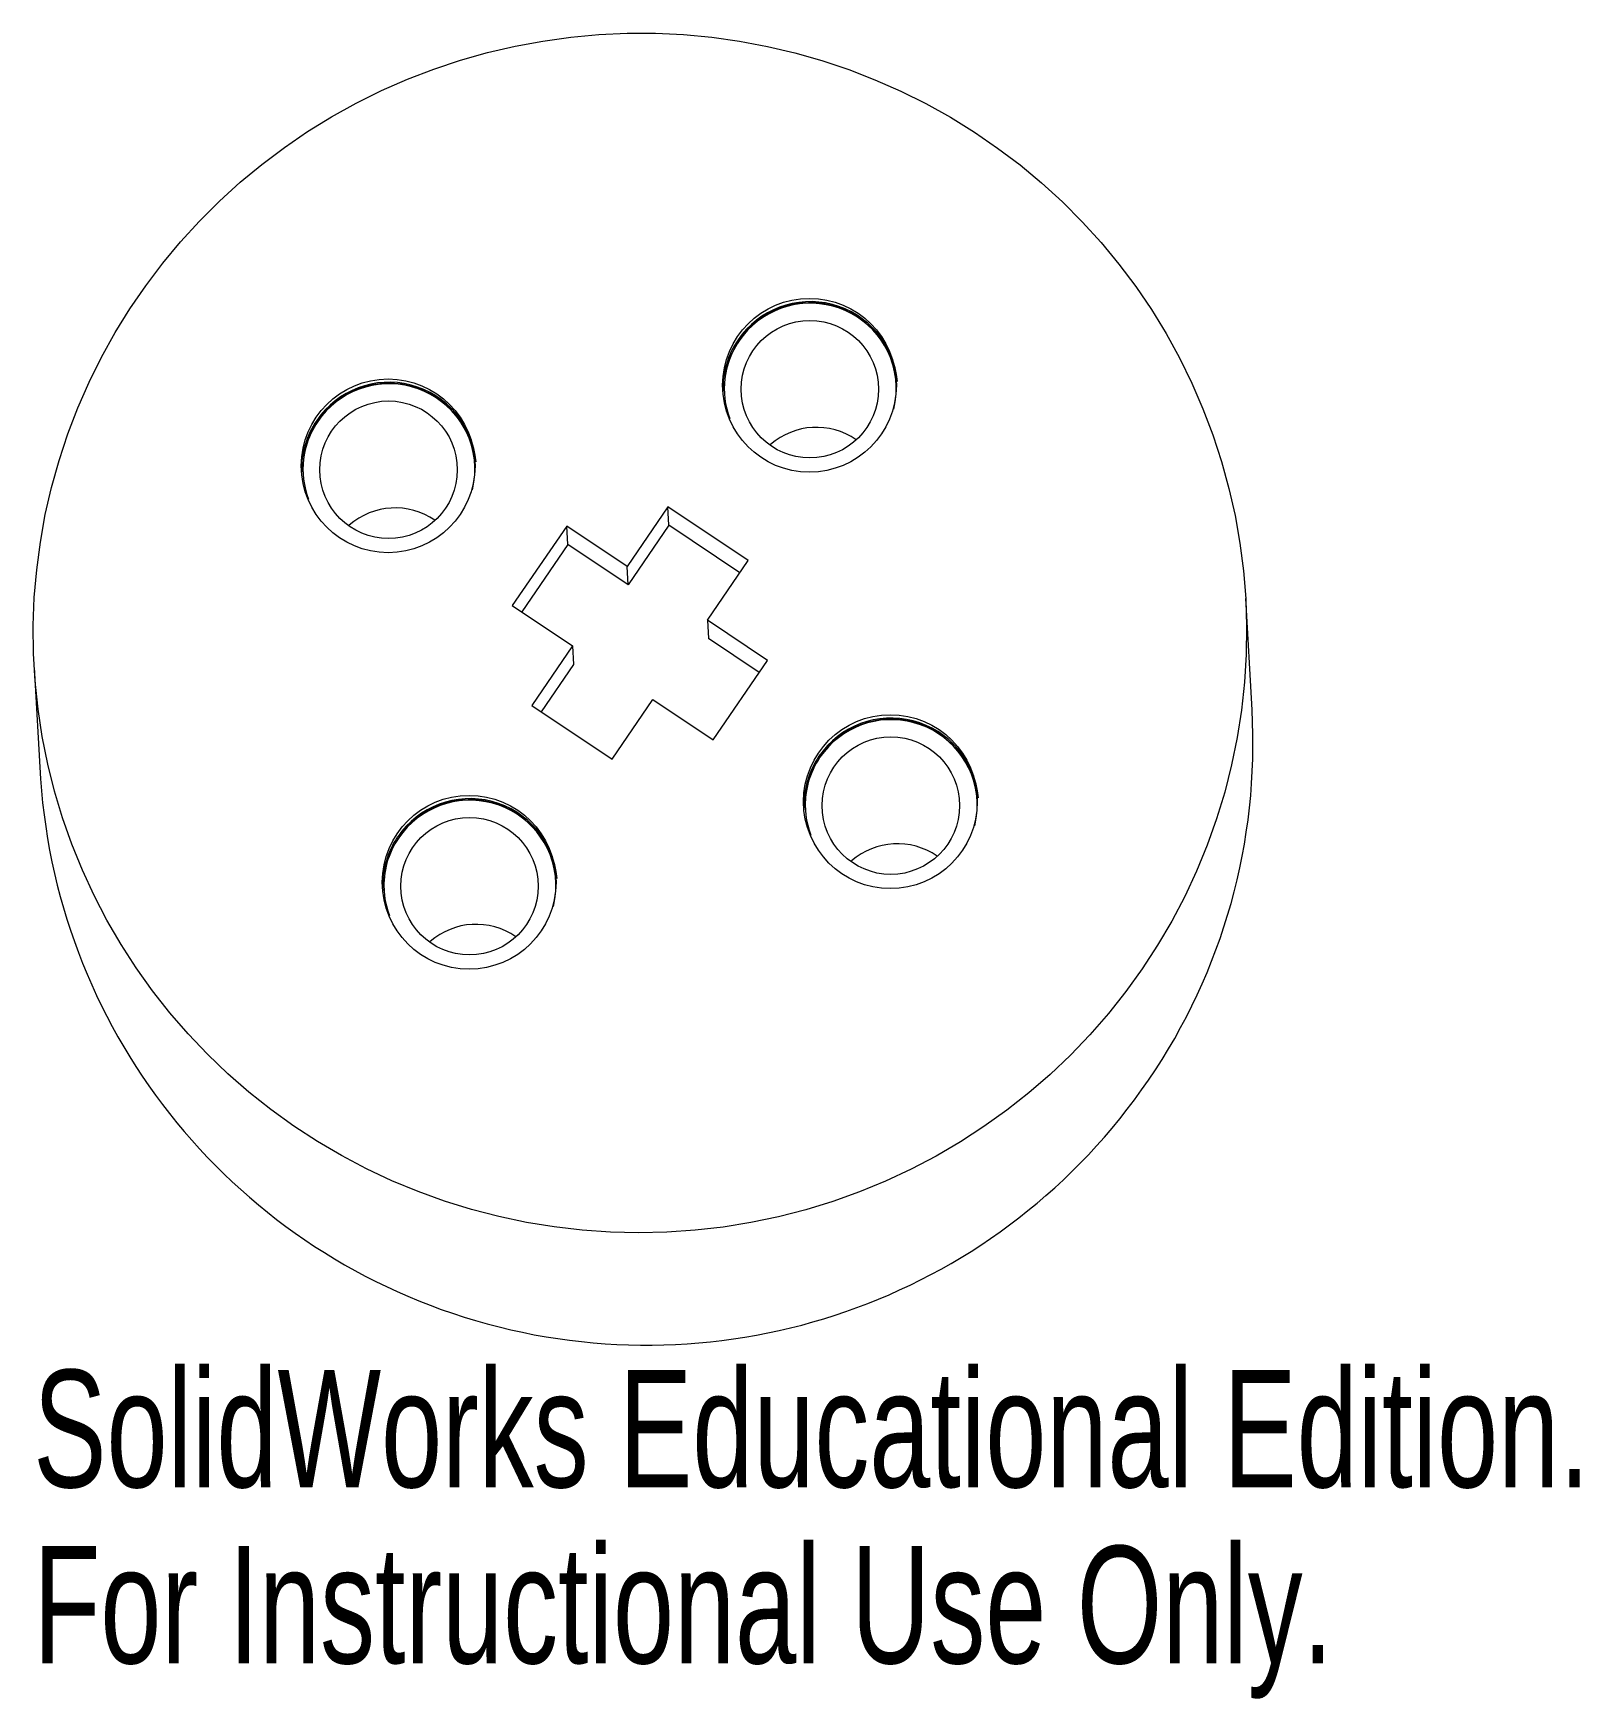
# Model space of a CAD drawing. Header units: millimetres. Extents: x -25 to 38.7, y -43.9 to 24.7.
import ezdxf

# ---------------------------------------------------------------- set-up
doc = ezdxf.new("R2010")
doc.units = ezdxf.units.MM
doc.styles.add('SLDTEXTSTYLE0', font='TXT', dxfattribs={"width": 0.7})

msp = doc.modelspace()

# ---------------------------------------------------------------- linework, layer by layer
at = {"color": 7, "linetype": 'Continuous', "lineweight": 15}
for p, q in [((1.149, 5.201), (-0.534, 2.744)), ((4.46, 2.988), (1.149, 5.201)), ((1.193, 4.437), (1.149, 5.201)), ((-3.017, 4.404), (-5.261, 1.129)), ((-0.534, 2.744), (-3.017, 4.404)), ((-2.974, 3.641), (-3.017, 4.404)), ((1.193, 4.437), (-0.49, 1.981)), ((4.115, 2.484), (1.193, 4.437)), ((-2.974, 3.641), (-4.872, 0.869)), ((-0.49, 1.981), (-2.974, 3.641)), ((-0.49, 1.981), (-0.534, 2.744)), ((2.778, 0.531), (4.46, 2.988)), ((25.22, -3.161), (24.96, 1.42)), ((-5.261, 1.129), (-2.778, -0.531)), ((5.261, -1.129), (2.778, 0.531)), ((2.778, 0.531), (2.821, -0.232)), ((-2.778, -0.531), (-4.46, -2.988)), ((-2.778, -0.531), (-2.734, -1.295)), ((4.916, -1.633), (2.821, -0.232)), ((-2.734, -1.295), (-4.072, -3.247)), ((3.017, -4.404), (5.261, -1.129)), ((-24.96, -1.42), (-24.699, -6.002)), ((-4.46, -2.988), (-1.149, -5.201)), ((-1.149, -5.201), (0.534, -2.744)), ((0.534, -2.744), (3.017, -4.404))]:
    msp.add_line(p, q, dxfattribs=at)
at = {"color": 7, "linetype": 'Continuous', "lineweight": 15, "flags": 128}
msp.add_lwpolyline([(20.695, -13.833), (20.02, -14.77), (19.302, -15.675), (18.542, -16.547), (17.742, -17.383), (16.903, -18.181), (16.028, -18.939), (15.118, -19.657), (14.175, -20.332), (13.202, -20.963), (12.2, -21.549), (11.171, -22.088), (10.119, -22.579), (9.044, -23.021), (7.95, -23.414), (6.839, -23.755), (5.713, -24.045), (4.574, -24.284), (3.426, -24.469), (2.27, -24.602), (1.109, -24.681), (-0.054, -24.707), (-1.217, -24.679), (-2.377, -24.598), (-3.533, -24.464), (-4.68, -24.276), (-5.818, -24.036), (-6.943, -23.744), (-8.052, -23.401), (-9.145, -23.007), (-10.217, -22.563), (-11.268, -22.07), (-12.294, -21.529), (-13.293, -20.942), (-14.264, -20.309), (-15.204, -19.633), (-16.11, -18.914), (-16.982, -18.153), (-17.817, -17.354), (-18.614, -16.517), (-19.37, -15.644), (-20.084, -14.738), (-20.755, -13.799), (-21.381, -12.831), (-21.961, -11.834), (-22.493, -10.813), (-22.976, -9.767), (-23.409, -8.701), (-23.792, -7.616), (-24.123, -6.514), (-24.402, -5.398), (-24.629, -4.27), (-24.801, -3.134), (-24.921, -1.99), (-24.986, -0.842), (-24.997, 0.308), (-24.954, 1.457), (-24.856, 2.603), (-24.705, 3.743), (-24.501, 4.875), (-24.243, 5.997), (-23.933, 7.105), (-23.571, 8.198), (-23.158, 9.274), (-22.695, 10.329), (-22.183, 11.362), (-21.623, 12.371), (-21.016, 13.352), (-20.363, 14.305), (-19.666, 15.227), (-18.927, 16.116), (-18.147, 16.969), (-17.327, 17.787), (-16.47, 18.565), (-15.577, 19.303), (-14.65, 20), (-13.692, 20.653), (-12.704, 21.262), (-11.689, 21.824), (-10.648, 22.339), (-9.584, 22.806), (-8.499, 23.224), (-7.396, 23.591), (-6.277, 23.907), (-5.145, 24.171), (-4.001, 24.383), (-2.849, 24.542), (-1.69, 24.648), (-0.528, 24.701), (0.636, 24.7), (1.798, 24.645), (2.956, 24.537), (4.108, 24.376), (5.25, 24.163), (6.382, 23.897), (7.499, 23.579), (8.601, 23.21), (9.684, 22.791), (10.745, 22.322), (11.784, 21.805), (12.797, 21.241), (13.782, 20.631), (14.738, 19.976), (15.661, 19.278), (16.551, 18.539), (17.405, 17.759), (18.221, 16.94), (18.997, 16.085), (19.733, 15.195), (20.425, 14.272), (21.074, 13.319), (21.677, 12.336), (22.233, 11.327), (22.74, 10.293), (23.199, 9.237), (23.607, 8.161), (23.964, 7.067), (24.269, 5.958), (24.522, 4.836), (24.722, 3.703), (24.868, 2.563), (24.96, 1.416), (24.998, 0.267), (24.982, -0.882), (24.912, -2.03), (24.788, -3.174), (24.61, -4.31), (24.379, -5.437), (24.095, -6.553), (23.759, -7.654), (23.371, -8.739), (22.933, -9.804), (22.445, -10.849), (21.909, -11.87), (21.325, -12.865), (20.695, -13.833)], dxfattribs=at)
at = {"color": 7, "linetype": 'Continuous', "lineweight": 15}
for centre, radius in [((6.985, 10.204), 3.58), ((7, 10.042), 2.834), ((-10.375, 6.885), 3.58), ((-10.359, 6.723), 2.834), ((10.32, -6.948), 3.58), ((10.336, -7.11), 2.834), ((-7.039, -10.268), 3.58), ((-7.024, -10.429), 2.834)]:
    msp.add_circle(centre, radius, dxfattribs=at)
for centre, radius, start, end in [((7.019, 10.042), 3.606, 5.11708, 145.68423), ((7.018, 10.062), 3.544, 346.12943, 145.92767), ((7.019, 10.027), 3.555, 3.90364, 145.67751), ((6.951, 10.077), 3.531, 145.53408, 181.9809), ((6.946, 10.079), 3.475, 145.50759, 201.1028), ((6.953, 10.062), 3.481, 145.53221, 183.22611), ((-10.341, 6.723), 3.606, 5.11708, 145.68423), ((-10.342, 6.742), 3.544, 346.12943, 145.92767), ((-10.341, 6.708), 3.555, 3.90364, 145.67751), ((-10.408, 6.757), 3.531, 145.53408, 181.9809), ((-10.413, 6.76), 3.475, 145.50759, 201.1028), ((-10.407, 6.742), 3.481, 145.53221, 183.22611), ((7.276, 5.596), 2.875, 55.35184, 131.16225), ((-10.083, 2.277), 2.875, 55.35184, 131.16225), ((0.739, -4.539), 24.52, 325.53704, 3.22128), ((10.354, -7.11), 3.606, 5.11708, 145.68423), ((10.353, -7.09), 3.544, 346.12943, 145.92767), ((10.354, -7.125), 3.555, 3.90364, 145.67751), ((10.287, -7.075), 3.531, 145.53408, 181.9809), ((10.282, -7.073), 3.475, 145.50759, 201.1028), ((10.288, -7.09), 3.481, 145.53221, 183.22611), ((0.278, -4.299), 25.035, 183.89897, 325.68218), ((-7.005, -10.429), 3.606, 5.11708, 145.68423), ((-7.006, -10.41), 3.544, 346.12943, 145.92767), ((-7.005, -10.444), 3.555, 3.90364, 145.67751), ((-7.073, -10.395), 3.531, 145.53408, 181.9809), ((-7.078, -10.392), 3.475, 145.50759, 201.1028), ((-7.071, -10.41), 3.481, 145.53221, 183.22611), ((10.612, -11.556), 2.875, 55.35184, 131.16225), ((-6.748, -14.875), 2.875, 55.35058, 131.16351)]:
    msp.add_arc(centre, radius, start, end, dxfattribs=at)

# ---------------------------------------------------------------- texts
at = {"color": 7, "linetype": 'Continuous', "char_height": 4.83362, "attachment_point": 1, "style": 'SLDTEXTSTYLE0'}
for s, insert in [('SolidWorks Educational Edition.', (-24.997, -30.354)), ('For Instructional Use Only.', (-24.997, -37.605))]:
    msp.add_mtext(s, dxfattribs=dict(at, insert=insert))

doc.saveas('drawing.dxf')
